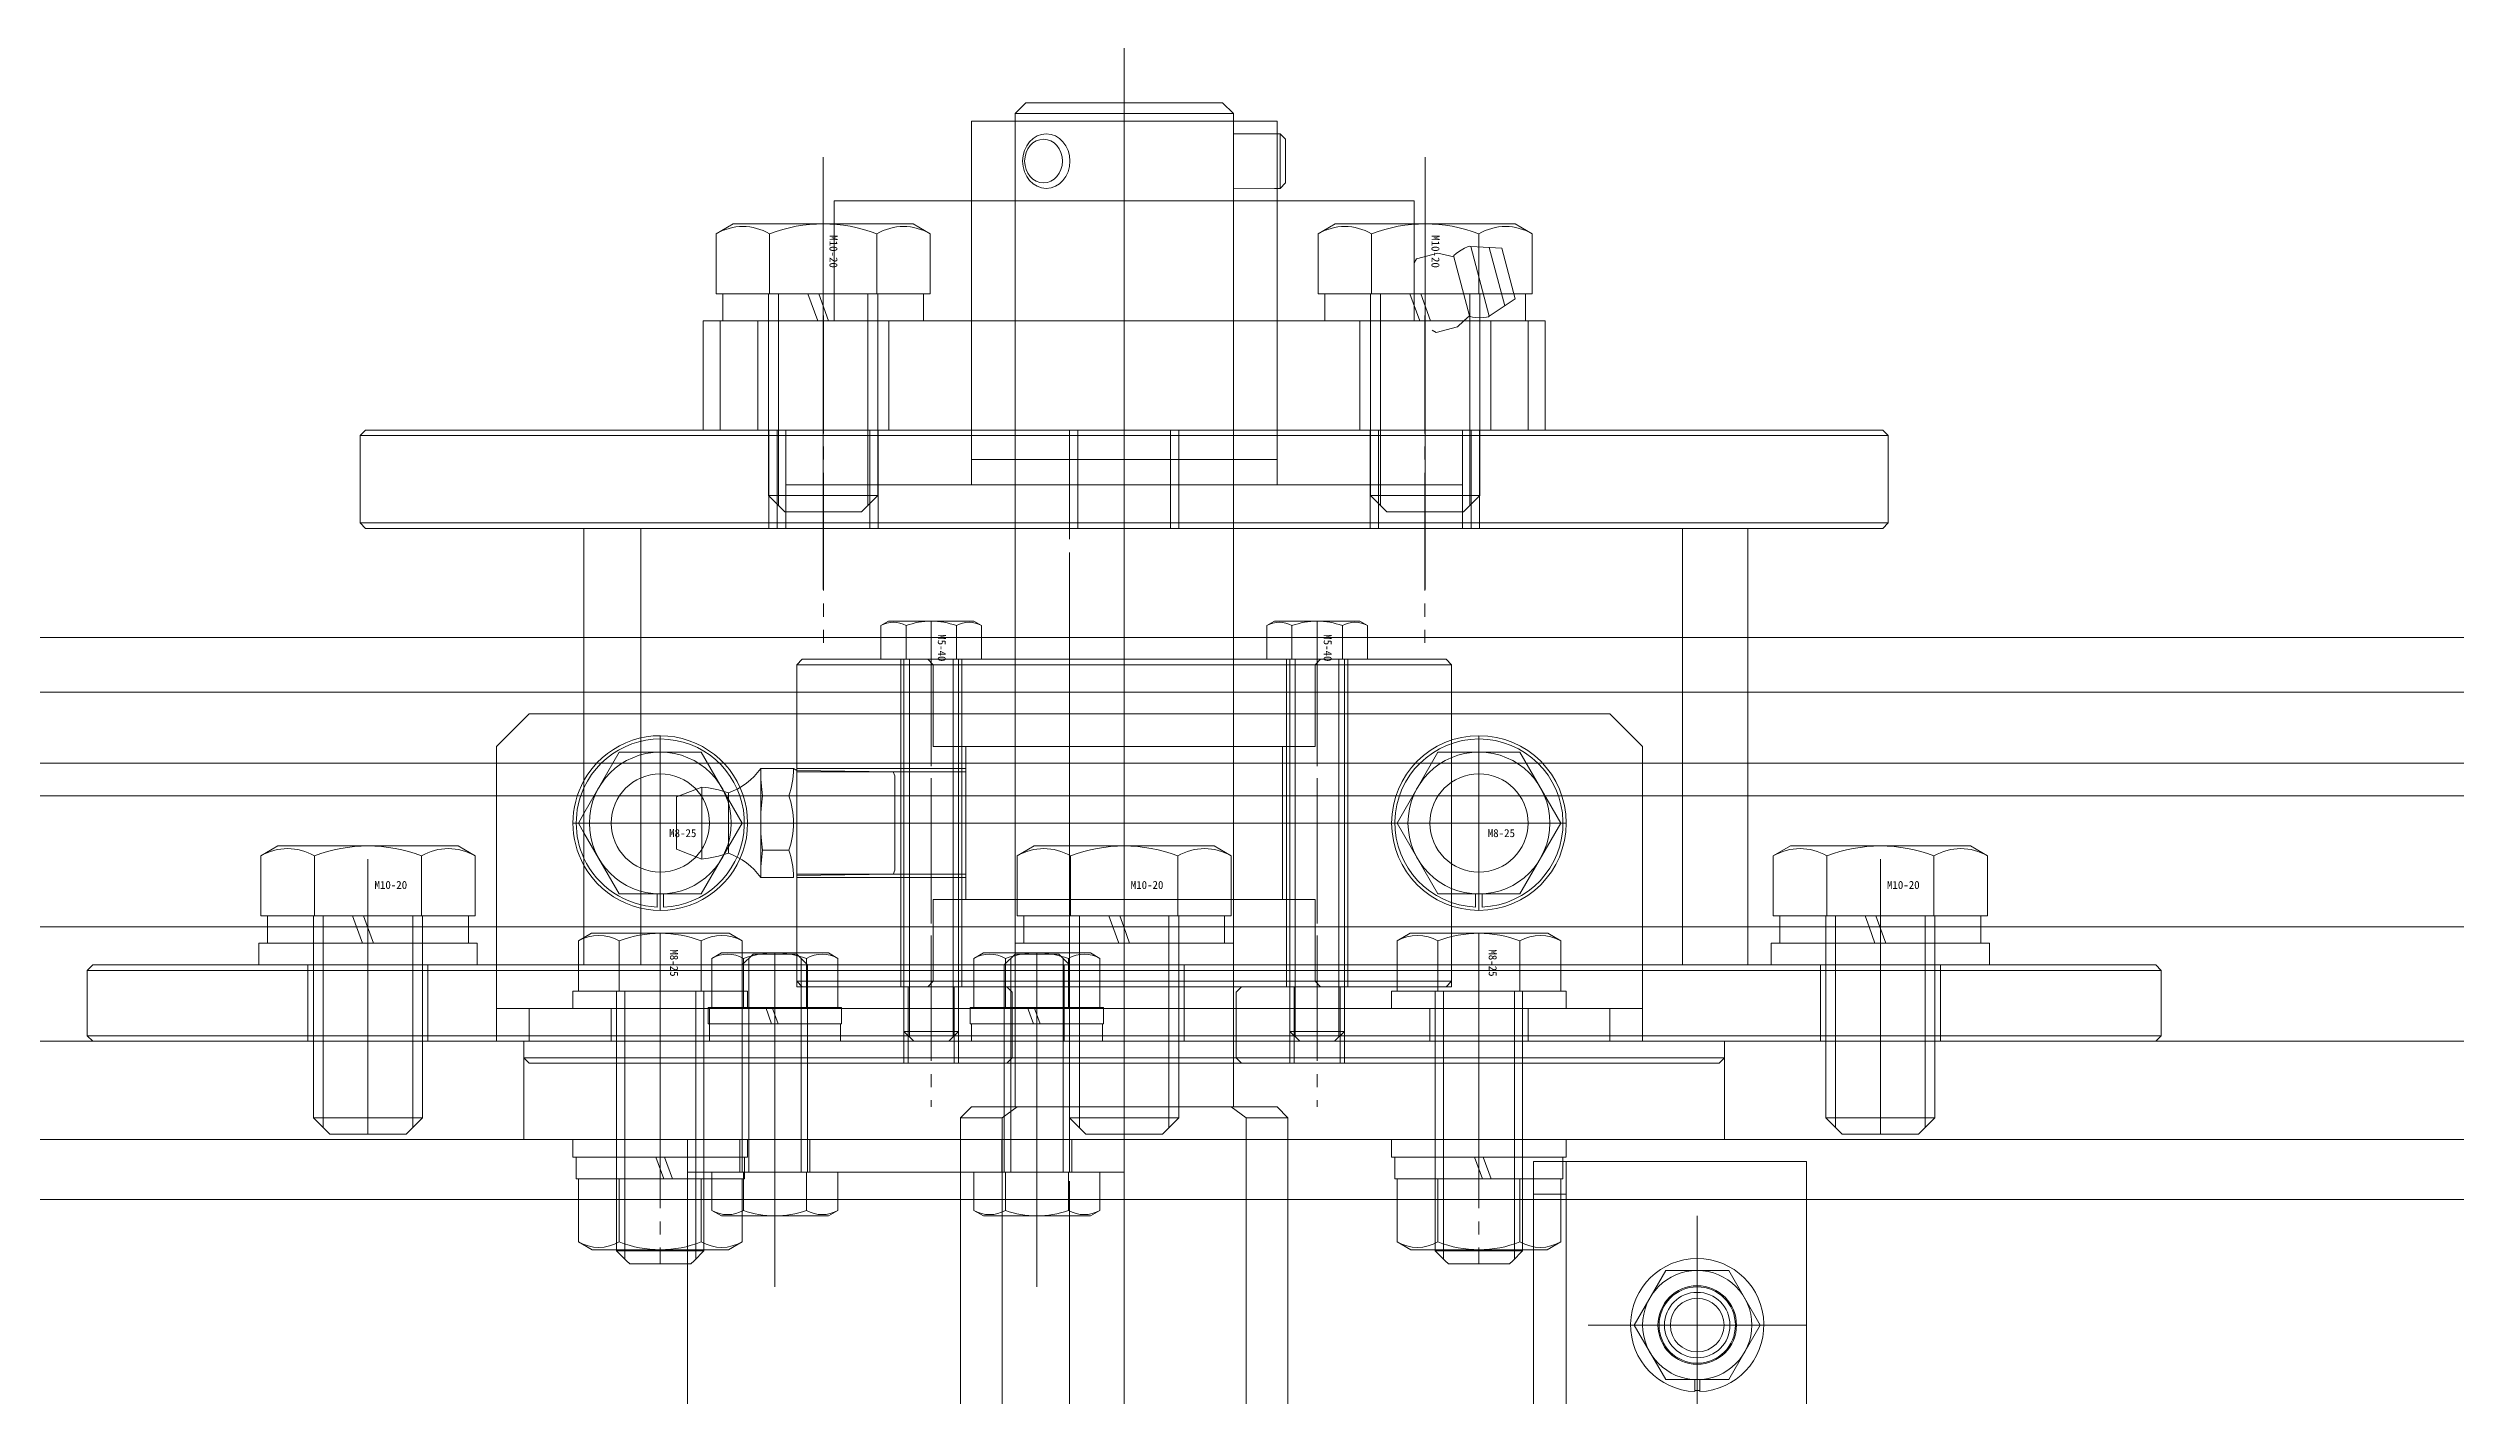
# Model space of a CAD drawing. Units: millimetres at full size. Extents: x -5218 to 5218, y -4308 to 3712.
# Drawn here: x -4146.2 to -3925.6, y -958.2 to -834.7 of the extents above; entities that cross this region are included whole.
import ezdxf
from ezdxf.enums import TextEntityAlignment as Align

# ---------------------------------------------------------------- set-up
doc = ezdxf.new("R2010")
doc.units = ezdxf.units.MM
doc.header["$LTSCALE"] = 1.2
doc.linetypes.add('CHAIN2', pattern=[12, 9, -1, 1, -1])
for name, color, linetype, lineweight in [('0-1_01_外形線', 134, 'Continuous', 9), ('0-2_03_かくれ線', 5, 'Continuous', 9), ('0-3_04_中心線', 4, 'CHAIN2', 9)]:
    doc.layers.add(name, color=color, linetype=linetype, lineweight=lineweight)
doc.styles.add('ＭＳ ゴシック', font='')
doc.styles.get('ＭＳ ゴシック').set_extended_font_data('MS Gothic')

msp = doc.modelspace()

# ---------------------------------------------------------------- linework, layer by layer
at = {"layer": '0-1_01_外形線'}
for p, q in [((-4057.583, -840.709), (-4056.583, -839.709)), ((-4038.583, -839.709), (-4056.583, -839.709)), ((-4037.583, -840.709), (-4038.583, -839.709)), ((-4033.583, -841.409), (-4061.583, -841.409)), ((-4061.583, -848.709), (-4061.583, -841.409)), ((-4037.583, -840.709), (-4057.583, -840.709)), ((-4057.583, -840.709), (-4057.583, -841.409)), ((-4037.583, -840.709), (-4037.583, -841.409)), ((-4033.808, -842.558), (-4033.308, -842.558)), ((-4033.583, -848.709), (-4033.583, -841.409)), ((-4032.808, -843.058), (-4033.308, -842.558)), ((-4033.308, -847.558), (-4033.308, -842.558)), ((-4032.808, -847.058), (-4032.808, -843.058)), ((-4021.006, -848.709), (-4074.16, -848.709)), ((-4074.16, -850.809), (-4074.16, -848.709)), ((-4033.808, -847.558), (-4033.308, -847.558)), ((-4032.808, -847.058), (-4033.308, -847.558)), ((-4021.006, -850.809), (-4021.006, -848.709)), ((-4084.975, -851.712), (-4083.41, -850.809)), ((-4066.91, -850.809), (-4083.41, -850.809)), ((-4065.345, -851.712), (-4066.91, -850.809)), ((-4029.821, -851.712), (-4028.256, -850.809)), ((-4011.756, -850.809), (-4028.256, -850.809)), ((-4010.191, -851.712), (-4011.756, -850.809)), ((-4084.975, -857.209), (-4084.975, -851.712)), ((-4080.068, -857.209), (-4080.068, -851.712)), ((-4070.253, -857.209), (-4070.253, -851.712)), ((-4065.345, -857.209), (-4065.345, -851.712)), ((-4029.821, -857.209), (-4029.821, -851.712)), ((-4024.913, -857.209), (-4024.913, -851.712)), ((-4015.099, -857.209), (-4015.099, -851.712)), ((-4010.191, -857.209), (-4010.191, -851.712)), ((-4084.975, -857.209), (-4065.345, -857.209)), ((-4084.36, -857.209), (-4084.36, -859.709)), ((-4075.66, -859.709), (-4076.57, -857.209)), ((-4074.66, -859.709), (-4075.57, -857.209)), ((-4065.96, -859.709), (-4065.96, -857.209)), ((-4029.821, -857.209), (-4010.191, -857.209)), ((-4029.206, -857.209), (-4029.206, -859.709)), ((-4020.506, -859.709), (-4021.416, -857.209)), ((-4019.506, -859.709), (-4020.416, -857.209)), ((-4010.806, -859.709), (-4010.806, -857.209)), ((-4009.006, -859.709), (-4086.16, -859.709)), ((-4086.16, -859.709), (-4086.16, -869.709)), ((-4065.96, -859.709), (-4084.36, -859.709)), ((-4010.806, -859.709), (-4029.206, -859.709)), ((-4009.006, -859.709), (-4009.006, -869.709)), ((-3977.583, -870.209), (-4117.583, -870.209)), ((-4009.006, -869.709), (-4086.16, -869.709)), ((-3977.583, -878.209), (-4117.583, -878.209)), ((-4097.076, -878.709), (-4047.583, -878.709)), ((-4097.076, -915.209), (-4097.076, -878.709)), ((-3990.433, -878.709), (-4047.583, -878.709)), ((-3990.433, -915.209), (-3990.433, -878.709)), ((-4212.583, -903.209), (-3412.584, -903.209)), ((-4097.076, -904.822), (-4097.589, -905.709)), ((-4097.589, -905.709), (-4097.076, -906.596)), ((-4126.68, -908.712), (-4125.115, -907.809)), ((-4126.68, -914.209), (-4126.68, -908.712)), ((-4108.615, -907.809), (-4125.115, -907.809)), ((-4121.773, -914.209), (-4121.773, -908.712)), ((-4111.958, -914.209), (-4111.958, -908.712)), ((-4107.05, -908.712), (-4108.615, -907.809)), ((-4107.05, -914.209), (-4107.05, -908.712)), ((-4057.398, -908.712), (-4055.833, -907.809)), ((-4057.398, -914.209), (-4057.398, -908.712)), ((-4039.333, -907.809), (-4055.833, -907.809)), ((-4052.491, -914.209), (-4052.491, -908.712)), ((-4042.676, -914.209), (-4042.676, -908.712)), ((-4037.768, -908.712), (-4039.333, -907.809)), ((-4037.768, -914.209), (-4037.768, -908.712)), ((-3988.116, -908.712), (-3986.551, -907.809)), ((-3988.116, -914.209), (-3988.116, -908.712)), ((-3970.051, -907.809), (-3986.551, -907.809)), ((-3983.209, -914.209), (-3983.209, -908.712)), ((-3973.394, -914.209), (-3973.394, -908.712)), ((-3968.486, -908.712), (-3970.051, -907.809)), ((-3968.486, -914.209), (-3968.486, -908.712)), ((-4217.583, -915.209), (-3662.584, -915.209)), ((-4126.68, -914.209), (-4107.05, -914.209)), ((-4126.065, -914.209), (-4126.065, -915.209)), ((-4117.911, -915.209), (-4118.275, -914.209)), ((-4116.911, -915.209), (-4117.275, -914.209)), ((-4107.665, -914.209), (-4107.665, -915.209)), ((-4057.398, -914.209), (-4037.768, -914.209)), ((-4056.783, -914.209), (-4056.783, -915.209)), ((-4048.629, -915.209), (-4048.993, -914.209)), ((-4047.629, -915.209), (-4047.993, -914.209)), ((-4038.383, -914.209), (-4038.383, -915.209)), ((-3988.116, -914.209), (-3968.486, -914.209)), ((-3987.501, -914.209), (-3987.501, -915.209)), ((-3979.347, -915.209), (-3979.711, -914.209)), ((-3978.347, -915.209), (-3978.711, -914.209)), ((-3969.101, -914.209), (-3969.101, -915.209)), ((-3997.97, -946.709), (-4000.857, -951.709)), ((-3992.196, -946.709), (-3997.97, -946.709)), ((-3989.31, -951.709), (-3992.196, -946.709)), ((-3992.196, -956.709), (-3989.31, -951.709)), ((-3995.308, -956.709), (-3995.308, -957.805)), ((-3994.858, -956.709), (-3994.858, -957.805))]:
    msp.add_line(p, q, dxfattribs=at)
for points in [[(-4037.583, -840.709), (-4057.583, -840.709), (-4056.583, -839.709), (-4038.583, -839.709)], [(-3977.583, -870.209), (-3977.583, -878.209), (-3978.083, -878.709), (-4117.083, -878.709), (-4117.583, -878.209), (-4117.583, -870.209), (-4117.083, -869.709), (-3978.083, -869.709)], [(-4212.583, -940.209), (-3412.584, -940.209), (-3412.584, -900.209), (-4212.583, -900.209)]]:
    msp.add_lwpolyline(points, close=True, dxfattribs=at)
for points in [[(-4212.583, -915.209), (-4212.583, -888.709), (-4097.076, -888.709)], [(-3990.433, -888.709), (-3892.583, -888.709), (-3892.583, -915.209)], [(-4097.076, -895.709), (-4102.083, -895.709), (-4105.083, -898.709), (-4105.083, -915.209)], [(-4000.857, -951.709), (-3997.97, -956.709), (-3992.196, -956.709)]]:
    msp.add_lwpolyline(points, dxfattribs=at)
for radius in [5, 3, 2.458]:
    msp.add_circle((-3995.083, -951.709), radius, dxfattribs=at)
for centre, radius, start, end in [((-4082.521, -855.962), 4.907, 60.00001, 119.99999), ((-4075.16, -864.588), 13.779, 69.136, 110.864), ((-4067.799, -855.962), 4.907, 60.00001, 119.99999), ((-4027.367, -855.962), 4.907, 60.00001, 119.99999), ((-4020.006, -864.588), 13.779, 69.136, 110.864), ((-4012.645, -855.962), 4.907, 60.00001, 119.99999), ((-4090.083, -905.709), 8, 150.94678, 209.05322), ((-4090.083, -905.709), 7.7, 155.26154, 204.73846), ((-4124.226, -912.962), 4.907, 60.00001, 119.99999), ((-4116.865, -921.588), 13.779, 69.136, 110.864), ((-4109.504, -912.962), 4.907, 60.00001, 119.99999), ((-4054.944, -912.962), 4.907, 60.00001, 119.99999), ((-4047.583, -921.588), 13.779, 69.136, 110.864), ((-4040.222, -912.962), 4.907, 60.00001, 119.99999), ((-3985.662, -912.962), 4.907, 60.00001, 119.99999), ((-3978.301, -921.588), 13.779, 69.136, 110.864), ((-3970.94, -912.962), 4.907, 60.00001, 119.99999), ((-3995.083, -951.709), 6.1, 272.11385, 267.88615), ((-3995.083, -951.709), 6, 267.88615, 272.1491)]:
    msp.add_arc(centre, radius, start, end, dxfattribs=at)
for centre, major_axis in [((-4054.72, -845.058), (0, -2.5)), ((-4054.97, -845.058), (0, -2))]:
    msp.add_ellipse(centre, major_axis=major_axis, ratio=0.866025, dxfattribs=at)
at = {"layer": '0-2_03_かくれ線'}
for p, q in [((-4057.583, -841.409), (-4057.583, -931.709)), ((-4057.583, -872.409), (-4057.583, -841.409)), ((-4037.583, -841.409), (-4037.583, -931.709)), ((-4037.583, -872.409), (-4037.583, -841.409)), ((-4037.583, -842.55), (-4033.808, -842.558)), ((-4061.583, -874.709), (-4061.583, -848.709)), ((-4037.583, -847.55), (-4033.808, -847.558)), ((-4033.583, -874.709), (-4033.583, -848.709)), ((-4074.16, -850.809), (-4074.16, -859.709)), ((-4021.006, -850.809), (-4021.006, -859.709)), ((-4012.723, -858.326), (-4014.155, -852.981)), ((-4015.947, -859.225), (-4017.396, -853.815)), ((-4080.16, -857.209), (-4080.16, -875.709)), ((-4079.26, -857.209), (-4079.26, -876.609)), ((-4071.06, -857.209), (-4071.06, -876.609)), ((-4070.16, -857.209), (-4070.16, -875.709)), ((-4025.006, -857.209), (-4025.006, -875.709)), ((-4024.106, -857.209), (-4024.106, -876.609)), ((-4015.906, -857.209), (-4015.906, -876.609)), ((-4015.006, -857.209), (-4015.006, -875.709)), ((-4084.583, -859.709), (-4084.583, -869.709)), ((-4081.16, -859.709), (-4081.16, -869.709)), ((-4069.16, -859.709), (-4069.16, -869.709)), ((-4026.006, -859.709), (-4026.006, -869.709)), ((-4019.005, -860.769), (-4017.033, -860.24)), ((-4017.033, -860.24), (-4016.49, -859.732)), ((-4016.465, -859.709), (-4015.947, -859.225)), ((-4014.006, -859.709), (-4014.006, -869.709)), ((-4010.583, -859.709), (-4010.583, -869.709)), ((-4019.005, -860.769), (-4019.372, -860.557)), ((-4080.133, -869.709), (-4080.133, -878.709)), ((-4079.383, -869.709), (-4079.383, -878.709)), ((-4078.583, -869.709), (-4078.583, -878.709)), ((-4070.883, -869.709), (-4070.883, -878.709)), ((-4070.133, -869.709), (-4070.133, -878.709)), ((-4052.583, -869.709), (-4052.583, -878.709)), ((-4051.833, -869.709), (-4051.833, -878.709)), ((-4043.333, -869.709), (-4043.333, -878.709)), ((-4042.583, -869.709), (-4042.583, -878.709)), ((-4025.033, -869.709), (-4025.033, -878.709)), ((-4024.283, -869.709), (-4024.283, -878.709)), ((-4016.583, -869.709), (-4016.583, -878.709)), ((-4015.783, -869.709), (-4015.783, -878.709)), ((-4015.033, -869.709), (-4015.033, -878.709)), ((-4033.583, -872.409), (-4061.583, -872.409)), ((-4080.16, -875.709), (-4078.66, -877.209)), ((-4070.16, -875.709), (-4080.16, -875.709)), ((-4071.66, -877.209), (-4078.66, -877.209)), ((-4070.16, -875.709), (-4071.66, -877.209)), ((-4025.006, -875.709), (-4023.506, -877.209)), ((-4015.006, -875.709), (-4025.006, -875.709)), ((-4016.506, -877.209), (-4023.506, -877.209)), ((-4015.006, -875.709), (-4016.506, -877.209)), ((-4091.88, -918.709), (-4091.88, -878.709)), ((-4047.583, -918.709), (-4047.583, -878.709)), ((-3996.433, -918.709), (-3996.433, -878.709)), ((-3990.433, -888.709), (-4097.076, -888.709)), ((-4069.88, -887.624), (-4069.161, -887.209)), ((-4069.88, -890.709), (-4069.88, -887.624)), ((-4061.361, -887.209), (-4069.161, -887.209)), ((-4067.57, -890.709), (-4067.57, -887.624)), ((-4062.951, -890.709), (-4062.951, -887.624)), ((-4060.642, -887.624), (-4061.361, -887.209)), ((-4060.642, -890.709), (-4060.642, -887.624)), ((-4034.524, -887.624), (-4033.805, -887.209)), ((-4034.524, -890.709), (-4034.524, -887.624)), ((-4026.005, -887.209), (-4033.805, -887.209)), ((-4032.215, -890.709), (-4032.215, -887.624)), ((-4027.596, -890.709), (-4027.596, -887.624)), ((-4025.287, -887.624), (-4026.005, -887.209)), ((-4025.287, -890.709), (-4025.287, -887.624)), ((-4077.583, -891.209), (-4077.083, -890.709)), ((-4077.083, -890.709), (-4047.583, -890.709)), ((-4069.88, -890.709), (-4060.642, -890.709)), ((-4068.061, -890.709), (-4068.061, -920.709)), ((-4067.761, -890.709), (-4067.761, -924.809)), ((-4067.261, -890.709), (-4067.261, -925.309)), ((-4065.583, -890.709), (-4065.083, -891.209)), ((-4063.261, -890.709), (-4063.261, -925.309)), ((-4062.761, -890.709), (-4062.761, -924.809)), ((-4062.461, -890.709), (-4062.461, -920.709)), ((-4018.083, -890.709), (-4047.583, -890.709)), ((-4034.524, -890.709), (-4025.287, -890.709)), ((-4032.705, -890.709), (-4032.705, -920.709)), ((-4032.405, -890.709), (-4032.405, -924.809)), ((-4031.905, -890.709), (-4031.905, -925.309)), ((-4029.583, -890.709), (-4030.083, -891.209)), ((-4027.905, -890.709), (-4027.905, -925.309)), ((-4027.405, -890.709), (-4027.405, -924.809)), ((-4027.105, -890.709), (-4027.105, -920.709)), ((-4017.583, -891.209), (-4018.083, -890.709)), ((-4077.583, -891.209), (-4077.583, -920.209)), ((-4077.583, -891.209), (-4047.583, -891.209)), ((-4065.083, -891.209), (-4065.083, -898.709)), ((-4017.583, -891.209), (-4047.583, -891.209)), ((-4030.083, -891.209), (-4030.083, -898.709)), ((-4017.583, -891.209), (-4017.583, -920.209)), ((-4212.583, -893.709), (-3892.583, -893.709)), ((-4003.083, -895.709), (-4097.076, -895.709)), ((-4003.083, -895.709), (-4000.083, -898.709)), ((-4093.836, -899.209), (-4097.076, -904.822)), ((-4086.33, -899.209), (-4093.836, -899.209)), ((-4090.083, -898.209), (-4090.083, -913.209)), ((-4065.083, -898.709), (-4030.083, -898.709)), ((-4062.083, -898.709), (-4062.083, -912.709)), ((-4033.083, -898.709), (-4033.083, -912.709)), ((-4018.836, -899.209), (-4022.589, -905.709)), ((-4011.33, -899.209), (-4018.836, -899.209)), ((-4015.083, -898.209), (-4015.083, -913.209)), ((-4000.083, -898.709), (-4000.083, -925.709)), ((-4090.083, -911.309), (-4090.083, -900.109)), ((-4080.883, -910.709), (-4080.883, -900.709)), ((-4080.883, -900.709), (-4077.883, -900.709)), ((-4077.583, -900.909), (-4077.883, -900.709)), ((-4062.083, -900.709), (-4077.583, -900.709)), ((-4077.583, -900.909), (-4068.753, -901.006)), ((-4077.583, -910.509), (-4077.583, -900.909)), ((-4062.083, -901.009), (-4077.583, -901.009)), ((-4077.583, -910.04), (-4077.583, -901.378)), ((-4068.583, -901.378), (-4068.753, -901.006)), ((-4068.583, -910.04), (-4068.583, -901.378)), ((-4015.083, -911.309), (-4015.083, -900.109)), ((-4088.583, -903.309), (-4086.283, -902.409)), ((-4088.583, -908.109), (-4088.583, -903.309)), ((-4086.283, -909.009), (-4086.283, -902.409)), ((-4083.846, -908.48), (-4083.846, -902.938)), ((-4080.713, -903.209), (-4078.304, -903.209)), ((-4089.083, -905.709), (-4067.583, -905.709)), ((-4022.589, -905.709), (-4018.836, -912.209)), ((-4097.076, -906.596), (-4093.836, -912.209)), ((-4088.583, -908.109), (-4086.283, -909.009)), ((-4080.713, -908.209), (-4078.304, -908.209)), ((-4080.883, -910.709), (-4077.883, -910.709)), ((-4062.083, -910.409), (-4077.583, -910.409)), ((-4077.583, -910.509), (-4068.752, -910.409)), ((-4062.083, -910.709), (-4077.583, -910.709)), ((-4068.583, -910.04), (-4068.753, -910.411)), ((-4093.836, -912.209), (-4086.33, -912.209)), ((-4090.383, -912.209), (-4090.383, -913.403)), ((-4089.783, -912.209), (-4089.783, -913.403)), ((-4030.083, -912.709), (-4065.083, -912.709)), ((-4065.083, -920.209), (-4065.083, -912.709)), ((-4030.083, -920.209), (-4030.083, -912.709)), ((-4018.836, -912.209), (-4011.33, -912.209)), ((-4015.383, -912.209), (-4015.383, -913.403)), ((-4014.783, -912.209), (-4014.783, -913.403)), ((-4126.065, -916.709), (-4126.065, -915.209)), ((-4121.865, -914.209), (-4121.865, -932.709)), ((-4120.965, -914.209), (-4120.965, -933.609)), ((-4117.911, -915.209), (-4117.365, -916.709)), ((-4116.911, -915.209), (-4116.365, -916.709)), ((-4112.765, -914.209), (-4112.765, -933.609)), ((-4111.865, -914.209), (-4111.865, -932.709)), ((-4107.665, -916.709), (-4107.665, -915.209)), ((-4105.083, -925.709), (-4105.083, -915.209)), ((-4097.076, -918.709), (-4097.076, -915.209)), ((-4056.783, -916.709), (-4056.783, -915.209)), ((-4052.583, -914.209), (-4052.583, -932.709)), ((-4051.683, -914.209), (-4051.683, -933.609)), ((-4048.629, -915.209), (-4048.083, -916.709)), ((-4047.629, -915.209), (-4047.083, -916.709)), ((-4043.483, -914.209), (-4043.483, -933.609)), ((-4042.583, -914.209), (-4042.583, -932.709)), ((-4038.383, -916.709), (-4038.383, -915.209)), ((-3990.433, -918.709), (-3990.433, -915.209)), ((-3987.501, -916.709), (-3987.501, -915.209)), ((-3983.301, -914.209), (-3983.301, -932.709)), ((-3982.401, -914.209), (-3982.401, -933.609)), ((-3979.347, -915.209), (-3978.801, -916.709)), ((-3978.347, -915.209), (-3977.801, -916.709)), ((-3974.201, -914.209), (-3974.201, -933.609)), ((-3973.301, -914.209), (-3973.301, -932.709)), ((-3969.101, -916.709), (-3969.101, -915.209)), ((-4126.865, -916.709), (-4106.865, -916.709)), ((-4126.865, -916.709), (-4126.865, -918.709)), ((-4106.865, -916.709), (-4106.865, -918.709)), ((-4097.589, -916.505), (-4096.383, -915.809)), ((-4097.589, -921.109), (-4097.589, -916.505)), ((-4083.783, -915.809), (-4096.383, -915.809)), ((-4093.836, -921.109), (-4093.836, -916.505)), ((-4086.33, -921.109), (-4086.33, -916.505)), ((-4074.683, -917.609), (-4084.483, -917.609)), ((-4082.578, -916.505), (-4083.783, -915.809)), ((-4082.578, -921.109), (-4082.578, -916.505)), ((-4079.583, -917.609), (-4079.583, -922.609)), ((-4073.81, -918.113), (-4074.683, -917.609)), ((-4050.683, -917.609), (-4060.483, -917.609)), ((-4057.583, -916.709), (-4037.583, -916.709)), ((-4057.583, -916.709), (-4057.583, -918.709)), ((-4055.583, -917.609), (-4055.583, -922.609)), ((-4049.81, -918.113), (-4050.683, -917.609)), ((-4037.583, -916.709), (-4037.583, -918.709)), ((-4022.589, -916.505), (-4021.383, -915.809)), ((-4022.589, -921.109), (-4022.589, -916.505)), ((-4008.783, -915.809), (-4021.383, -915.809)), ((-4018.836, -921.109), (-4018.836, -916.505)), ((-4011.33, -921.109), (-4011.33, -916.505)), ((-4007.578, -916.505), (-4008.783, -915.809)), ((-4007.578, -921.109), (-4007.578, -916.505)), ((-3988.301, -916.709), (-3968.301, -916.709)), ((-3988.301, -916.709), (-3988.301, -918.709)), ((-3968.301, -916.709), (-3968.301, -918.709)), ((-4142.083, -918.709), (-4142.583, -919.209)), ((-4142.583, -919.209), (-4142.583, -925.209)), ((-3952.583, -919.209), (-4142.583, -919.209)), ((-4142.083, -918.709), (-3953.083, -918.709)), ((-4126.865, -918.709), (-4106.865, -918.709)), ((-4122.365, -918.709), (-4122.365, -925.709)), ((-4111.365, -918.709), (-4111.365, -925.709)), ((-4097.076, -918.709), (-4047.583, -918.709)), ((-4082.583, -918.709), (-4081.583, -917.709)), ((-4082.583, -918.709), (-4076.583, -918.709)), ((-4082.583, -918.709), (-4082.583, -925.109)), ((-4082.47, -922.609), (-4082.47, -918.113)), ((-4081.983, -937.709), (-4081.983, -918.109)), ((-4081.583, -917.709), (-4077.583, -917.709)), ((-4076.583, -918.709), (-4077.583, -917.709)), ((-4077.583, -920.709), (-4077.583, -918.709)), ((-4077.183, -937.709), (-4077.183, -918.109)), ((-4076.696, -922.609), (-4076.696, -918.113)), ((-4076.583, -918.709), (-4076.583, -925.109)), ((-4073.81, -922.609), (-4073.81, -918.113)), ((-4058.583, -918.709), (-4057.583, -917.709)), ((-4058.583, -918.709), (-4052.583, -918.709)), ((-4058.583, -918.709), (-4058.583, -925.109)), ((-4058.47, -922.609), (-4058.47, -918.113)), ((-4057.983, -937.709), (-4057.983, -918.109)), ((-4057.583, -917.709), (-4053.583, -917.709)), ((-4057.583, -918.709), (-4037.583, -918.709)), ((-4052.583, -918.709), (-4053.583, -917.709)), ((-4053.183, -937.709), (-4053.183, -918.109)), ((-4053.083, -918.709), (-4053.083, -925.709)), ((-4052.696, -922.609), (-4052.696, -918.113)), ((-4052.583, -918.709), (-4052.583, -925.109)), ((-4049.81, -922.609), (-4049.81, -918.113)), ((-3990.433, -918.709), (-4047.583, -918.709)), ((-4042.083, -918.709), (-4042.083, -925.709)), ((-4017.583, -920.709), (-4017.583, -918.709)), ((-3988.301, -918.709), (-3968.301, -918.709)), ((-3983.801, -918.709), (-3983.801, -925.709)), ((-3972.801, -918.709), (-3972.801, -925.709)), ((-3953.083, -918.709), (-3952.583, -919.209)), ((-3952.583, -919.209), (-3952.583, -925.209)), ((-4098.083, -921.109), (-4082.083, -921.109)), ((-4098.083, -922.709), (-4098.083, -921.109)), ((-4097.589, -921.109), (-4082.578, -921.109)), ((-4094.083, -921.109), (-4094.083, -940.809)), ((-4093.333, -921.109), (-4093.333, -940.809)), ((-4086.833, -921.109), (-4086.833, -940.809)), ((-4086.083, -921.109), (-4086.083, -940.809)), ((-4082.083, -922.709), (-4082.083, -921.109)), ((-4077.583, -920.209), (-4047.583, -920.209)), ((-4077.583, -920.209), (-4077.083, -920.709)), ((-4058.333, -920.709), (-4077.583, -920.709)), ((-4077.083, -920.709), (-4047.583, -920.709)), ((-4067.761, -920.709), (-4067.761, -927.709)), ((-4067.361, -920.709), (-4067.361, -927.709)), ((-4065.083, -920.209), (-4065.583, -920.709)), ((-4063.161, -920.709), (-4063.161, -927.709)), ((-4062.761, -920.709), (-4062.761, -927.709)), ((-4058.333, -920.709), (-4057.833, -921.209)), ((-4057.833, -921.209), (-4057.833, -927.209)), ((-4017.583, -920.209), (-4047.583, -920.209)), ((-4018.083, -920.709), (-4047.583, -920.709)), ((-4036.833, -920.709), (-4037.333, -921.209)), ((-4037.333, -921.209), (-4037.333, -927.209)), ((-4017.583, -920.709), (-4036.833, -920.709)), ((-4032.405, -920.709), (-4032.405, -927.709)), ((-4032.005, -920.709), (-4032.005, -927.709)), ((-4030.083, -920.209), (-4029.583, -920.709)), ((-4027.805, -920.709), (-4027.805, -927.709)), ((-4027.405, -920.709), (-4027.405, -927.709)), ((-4023.083, -921.109), (-4007.083, -921.109)), ((-4023.083, -922.709), (-4023.083, -921.109)), ((-4022.589, -921.109), (-4007.578, -921.109)), ((-4019.083, -921.109), (-4019.083, -940.809)), ((-4018.333, -921.109), (-4018.333, -940.809)), ((-4017.583, -920.209), (-4018.083, -920.709)), ((-4011.833, -921.109), (-4011.833, -940.809)), ((-4011.083, -921.109), (-4011.083, -940.809)), ((-4007.083, -922.709), (-4007.083, -921.109)), ((-4000.083, -922.709), (-4105.083, -922.709)), ((-4102.083, -925.709), (-4102.083, -922.709)), ((-4082.083, -922.709), (-4098.083, -922.709)), ((-4094.583, -925.709), (-4094.583, -922.709)), ((-4080.429, -922.609), (-4085.683, -922.609)), ((-4085.683, -922.609), (-4085.683, -924.109)), ((-4079.883, -924.109), (-4085.683, -924.109)), ((-4085.583, -925.709), (-4085.583, -922.709)), ((-4085.583, -924.109), (-4073.583, -924.109)), ((-4085.583, -924.109), (-4085.583, -925.709)), ((-4073.81, -922.609), (-4085.357, -922.609)), ((-4079.883, -924.109), (-4080.429, -922.609)), ((-4073.483, -922.609), (-4079.829, -922.609)), ((-4079.283, -924.109), (-4079.829, -922.609)), ((-4079.583, -922.609), (-4079.583, -924.109)), ((-4073.483, -924.109), (-4079.283, -924.109)), ((-4073.583, -924.109), (-4073.583, -925.709)), ((-4073.483, -924.109), (-4073.483, -922.609)), ((-4056.429, -922.609), (-4061.683, -922.609)), ((-4061.683, -922.609), (-4061.683, -924.109)), ((-4055.883, -924.109), (-4061.683, -924.109)), ((-4061.583, -924.109), (-4049.583, -924.109)), ((-4061.583, -924.109), (-4061.583, -925.709)), ((-4049.81, -922.609), (-4061.357, -922.609)), ((-4055.883, -924.109), (-4056.429, -922.609)), ((-4049.483, -922.609), (-4055.829, -922.609)), ((-4055.283, -924.109), (-4055.829, -922.609)), ((-4055.583, -922.609), (-4055.583, -924.109)), ((-4049.483, -924.109), (-4055.283, -924.109)), ((-4049.583, -924.109), (-4049.583, -925.709)), ((-4049.483, -924.109), (-4049.483, -922.609)), ((-4007.083, -922.709), (-4023.083, -922.709)), ((-4019.583, -925.709), (-4019.583, -922.709)), ((-4010.583, -925.709), (-4010.583, -922.709)), ((-4003.083, -925.709), (-4003.083, -922.709)), ((-4142.583, -925.209), (-4142.083, -925.709)), ((-3952.583, -925.209), (-4142.583, -925.209)), ((-3953.083, -925.709), (-4142.083, -925.709)), ((-4000.083, -925.709), (-4105.083, -925.709)), ((-4102.583, -925.709), (-4102.583, -934.709)), ((-4102.583, -927.209), (-4102.583, -925.709)), ((-4085.583, -925.709), (-4073.583, -925.709)), ((-4082.583, -937.709), (-4082.583, -925.109)), ((-4076.583, -937.709), (-4076.583, -925.109)), ((-4067.761, -924.809), (-4066.861, -925.709)), ((-4062.761, -924.809), (-4067.761, -924.809)), ((-4063.661, -925.709), (-4066.861, -925.709)), ((-4062.761, -924.809), (-4063.661, -925.709)), ((-4061.583, -925.709), (-4049.583, -925.709)), ((-4058.583, -937.709), (-4058.583, -925.109)), ((-4052.583, -937.709), (-4052.583, -925.109)), ((-4032.405, -924.809), (-4031.505, -925.709)), ((-4027.405, -924.809), (-4032.405, -924.809)), ((-4028.305, -925.709), (-4031.505, -925.709)), ((-4027.405, -924.809), (-4028.305, -925.709)), ((-3992.583, -925.709), (-3992.583, -934.709)), ((-3992.583, -925.709), (-3992.583, -927.209)), ((-3952.583, -925.209), (-3953.083, -925.709)), ((-4102.083, -927.709), (-4102.583, -927.209)), ((-3992.583, -927.209), (-4102.583, -927.209)), ((-3993.083, -927.709), (-4102.083, -927.709)), ((-4057.833, -927.209), (-4058.333, -927.709)), ((-4037.333, -927.209), (-4036.833, -927.709)), ((-3993.083, -927.709), (-3992.583, -927.209)), ((-4121.865, -932.709), (-4120.365, -934.209)), ((-4111.865, -932.709), (-4121.865, -932.709)), ((-4111.865, -932.709), (-4113.365, -934.209)), ((-4062.583, -932.709), (-4062.583, -1192.709)), ((-4033.583, -931.709), (-4061.583, -931.709)), ((-4057.381, -931.709), (-4058.763, -932.709)), ((-4058.763, -932.709), (-4058.763, -1198.709)), ((-4052.583, -932.709), (-4051.083, -934.209)), ((-4042.583, -932.709), (-4052.583, -932.709)), ((-4042.583, -932.709), (-4044.083, -934.209)), ((-4037.785, -931.709), (-4036.403, -932.709)), ((-4036.403, -932.709), (-4036.403, -1198.709)), ((-4036.403, -932.709), (-4032.583, -932.709)), ((-4032.583, -932.709), (-4033.583, -931.709)), ((-4032.583, -932.709), (-4032.583, -1192.709)), ((-3983.301, -932.709), (-3981.801, -934.209)), ((-3973.301, -932.709), (-3983.301, -932.709)), ((-3973.301, -932.709), (-3974.801, -934.209)), ((-4113.365, -934.209), (-4120.365, -934.209)), ((-4098.083, -934.709), (-4082.083, -934.709)), ((-4098.083, -936.309), (-4098.083, -934.709)), ((-4082.783, -937.709), (-4082.783, -934.709)), ((-4082.083, -936.309), (-4082.083, -934.709)), ((-4076.383, -937.709), (-4076.383, -934.709)), ((-4058.783, -937.709), (-4058.783, -934.709)), ((-4052.383, -937.709), (-4052.383, -934.709)), ((-4044.083, -934.209), (-4051.083, -934.209)), ((-4023.083, -934.709), (-4007.083, -934.709)), ((-4023.083, -936.309), (-4023.083, -934.709)), ((-4007.083, -936.309), (-4007.083, -934.709)), ((-3974.801, -934.209), (-3981.801, -934.209)), ((-4082.083, -936.309), (-4098.083, -936.309)), ((-4097.783, -936.309), (-4090.483, -936.309)), ((-4097.783, -936.309), (-4097.783, -938.309)), ((-4090.483, -936.309), (-4089.755, -938.309)), ((-4089.683, -936.309), (-4082.383, -936.309)), ((-4089.683, -936.309), (-4088.955, -938.309)), ((-4082.383, -938.309), (-4082.383, -936.309)), ((-4007.083, -936.309), (-4023.083, -936.309)), ((-4022.783, -936.309), (-4015.483, -936.309)), ((-4022.783, -936.309), (-4022.783, -938.309)), ((-4015.483, -936.309), (-4014.755, -938.309)), ((-4014.683, -936.309), (-4007.383, -936.309)), ((-4014.683, -936.309), (-4013.955, -938.309)), ((-4010.083, -936.709), (-3985.083, -936.709)), ((-4010.083, -1193.708), (-4010.083, -936.709)), ((-4007.383, -938.309), (-4007.383, -936.309)), ((-4007.083, -1193.708), (-4007.083, -936.709)), ((-3985.083, -1193.708), (-3985.083, -936.709)), ((-4097.783, -938.309), (-4089.755, -938.309)), ((-4097.589, -938.309), (-4082.578, -938.309)), ((-4093.836, -938.309), (-4093.836, -944.084)), ((-4088.955, -938.309), (-4082.383, -938.309)), ((-4047.583, -937.709), (-4087.583, -937.709)), ((-4086.33, -938.309), (-4086.33, -944.084)), ((-4085.357, -937.709), (-4085.357, -941.204)), ((-4085.357, -937.709), (-4073.81, -937.709)), ((-4082.47, -937.709), (-4082.47, -941.204)), ((-4076.696, -937.709), (-4076.696, -941.204)), ((-4073.81, -937.709), (-4073.81, -941.204)), ((-4061.357, -937.709), (-4061.357, -941.204)), ((-4061.357, -937.709), (-4049.81, -937.709)), ((-4058.47, -937.709), (-4058.47, -941.204)), ((-4052.696, -937.709), (-4052.696, -941.204)), ((-4049.81, -937.709), (-4049.81, -941.204)), ((-4022.783, -938.309), (-4014.755, -938.309)), ((-4022.589, -938.309), (-4007.578, -938.309)), ((-4018.836, -938.309), (-4018.836, -944.084)), ((-4013.955, -938.309), (-4007.383, -938.309)), ((-4011.33, -938.309), (-4011.33, -944.084)), ((-4094.083, -940.809), (-4094.083, -944.909)), ((-4093.333, -940.809), (-4093.333, -945.659)), ((-4086.833, -940.809), (-4086.833, -945.659)), ((-4086.083, -940.809), (-4086.083, -944.909)), ((-4085.357, -941.204), (-4084.483, -941.709)), ((-4084.483, -941.709), (-4074.683, -941.709)), ((-4073.81, -941.204), (-4074.683, -941.709)), ((-4061.357, -941.204), (-4060.483, -941.709)), ((-4060.483, -941.709), (-4050.683, -941.709)), ((-4052.583, -1190.209), (-4052.583, -940.209)), ((-4049.81, -941.204), (-4050.683, -941.709)), ((-4019.083, -940.809), (-4019.083, -944.909)), ((-4018.333, -940.809), (-4018.333, -945.659)), ((-4011.833, -940.809), (-4011.833, -945.659)), ((-4011.083, -940.809), (-4011.083, -944.909)), ((-4010.083, -939.709), (-4007.083, -939.709)), ((-3995.083, -1187.309), (-3995.083, -943.109)), ((-4096.333, -944.809), (-4083.833, -944.809)), ((-4086.083, -944.909), (-4094.083, -944.909)), ((-4094.083, -944.909), (-4093.183, -945.809)), ((-4093.183, -945.809), (-4092.883, -946.109)), ((-4087.283, -946.109), (-4092.883, -946.109)), ((-4086.983, -945.809), (-4087.283, -946.109)), ((-4086.083, -944.909), (-4086.983, -945.809)), ((-4021.333, -944.809), (-4008.833, -944.809)), ((-4011.083, -944.909), (-4019.083, -944.909)), ((-4019.083, -944.909), (-4018.183, -945.809)), ((-4018.183, -945.809), (-4017.883, -946.109)), ((-4012.283, -946.109), (-4017.883, -946.109)), ((-4011.983, -945.809), (-4012.283, -946.109)), ((-4011.083, -944.909), (-4011.983, -945.809)), ((-4003.683, -951.709), (-3986.483, -951.709))]:
    msp.add_line(p, q, dxfattribs=at)
for points in [[(-4021.029, -854.375), (-4020.817, -854.007), (-4018.844, -853.479), (-4017.396, -853.815)], [(-4016.583, -869.709), (-4016.583, -874.709), (-4078.583, -874.709), (-4078.583, -869.709)], [(-4086.33, -912.209), (-4082.578, -905.709), (-4086.33, -899.209)], [(-4011.33, -912.209), (-4007.578, -905.709), (-4011.33, -899.209)], [(-4085.357, -922.609), (-4085.357, -918.113), (-4084.483, -917.609)], [(-4061.357, -922.609), (-4061.357, -918.113), (-4060.483, -917.609)], [(-4058.763, -932.709), (-4062.583, -932.709), (-4061.583, -931.709)], [(-4097.589, -938.309), (-4097.589, -944.084), (-4096.333, -944.809)], [(-4082.578, -938.309), (-4082.578, -944.084), (-4083.833, -944.809)], [(-4022.589, -938.309), (-4022.589, -944.084), (-4021.333, -944.809)], [(-4007.578, -938.309), (-4007.578, -944.084), (-4008.833, -944.809)]]:
    msp.add_lwpolyline(points, dxfattribs=at)
for points in [[(-4015.839, -852.88), (-4012.998, -853.051), (-4011.756, -857.687), (-4014.131, -859.256)], [(-4212.583, -934.709), (-3892.583, -934.709), (-3892.583, -925.709), (-4212.583, -925.709)], [(-4047.583, -934.709), (-4047.583, -1195.708), (-4087.583, -1195.708), (-4087.583, -934.709)]]:
    msp.add_lwpolyline(points, close=True, dxfattribs=at)
for centre, radius in [((-4015.083, -905.709), 8), ((-4090.083, -905.709), 6.5), ((-4015.083, -905.709), 6.5), ((-4090.083, -905.709), 4.5), ((-4090.083, -905.709), 4.5), ((-4015.083, -905.709), 4.5), ((-4015.083, -905.709), 4.5), ((-3995.083, -951.709), 3.6), ((-3995.083, -951.709), 3.5), ((-3995.083, -951.709), 2.458)]:
    msp.add_circle(centre, radius, dxfattribs=at)
for centre, radius, start, end in [((-4068.725, -889.624), 2.309, 60.00001, 119.99999), ((-4065.261, -893.842), 6.633, 69.62535, 110.37465), ((-4061.797, -889.624), 2.309, 60.00001, 119.99999), ((-4033.37, -889.624), 2.309, 60.00001, 119.99999), ((-4029.905, -893.842), 6.633, 69.62535, 110.37465), ((-4026.441, -889.624), 2.309, 60.00001, 119.99999), ((-4090.083, -905.709), 8, 209.05322, 150.94678), ((-4090.083, -905.709), 7.7, 272.23287, 155.26154), ((-4015.083, -905.709), 7.7, 272.23287, 267.76713), ((-4085.795, -897.263), 6, 288.95365, 324.94921), ((-4087.441, -913.625), 11.276, 71.40681, 84.10417), ((-4087.441, -897.793), 11.276, 275.89583, 288.59319), ((-4085.795, -914.155), 6, 35.05079, 71.04635), ((-4090.083, -905.709), 7.7, 204.73846, 267.76713), ((-4095.712, -919.755), 3.753, 60.00001, 119.99999), ((-4090.083, -926.274), 10.465, 68.98558, 111.01442), ((-4084.454, -919.755), 3.753, 60.00001, 119.99999), ((-4079.583, -926.123), 8.514, 70.18087, 109.81913), ((-4055.583, -926.123), 8.514, 70.18087, 109.81913), ((-4020.712, -919.755), 3.753, 60.00001, 119.99999), ((-4015.083, -926.274), 10.465, 68.98558, 111.01442), ((-4009.454, -919.755), 3.753, 60.00001, 119.99999), ((-4083.913, -920.613), 2.887, 60.00001, 119.99999), ((-4075.253, -920.613), 2.887, 60.00001, 119.99999), ((-4059.913, -920.613), 2.887, 60.00001, 119.99999), ((-4051.253, -920.613), 2.887, 60.00001, 119.99999), ((-4083.913, -938.704), 2.887, 240.00001, 299.99999), ((-4079.583, -933.195), 8.514, 250.18087, 289.81913), ((-4075.253, -938.704), 2.887, 240.00001, 299.99999), ((-4059.913, -938.704), 2.887, 240.00001, 299.99999), ((-4055.583, -933.195), 8.514, 250.18087, 289.81913), ((-4051.253, -938.704), 2.887, 240.00001, 299.99999), ((-4095.712, -940.834), 3.753, 240.00001, 299.99999), ((-4090.083, -934.732), 10.076, 248.13461, 291.86539), ((-4084.454, -940.834), 3.753, 240.00001, 299.99999), ((-4020.712, -940.834), 3.753, 240.00001, 299.99999), ((-4015.083, -934.732), 10.076, 248.13461, 291.86539), ((-4009.454, -940.834), 3.753, 240.00001, 299.99999)]:
    msp.add_arc(centre, radius, start, end, dxfattribs=at)
for centre, major_axis, ratio, start_param, end_param in [((-4016.617, -853.348), (-0.779, -0.467), 0.183202, 3.1415927, 6.283061), ((-4015.039, -859.24), (-0.908, 0.016), 0.183202, 0.0001243, 3.1415927), ((-4079.718, -900.709), (0, -4.8), 0.242777, 4.712389, 5.2602321), ((-4079.718, -900.709), (0, -3.924), 0.467596, 0.8799804, 1.5707963), ((-4079.718, -905.709), (0, -4.8), 0.242777, 4.1645784, 5.2602321), ((-4079.718, -905.709), (0, -3.924), 0.467596, 0.8799804, 2.2616123), ((-4079.718, -910.709), (0, -4.8), 0.242777, 4.1645784, 4.7124029), ((-4079.718, -910.709), (0, -3.924), 0.467596, 1.5707963, 2.2616123)]:
    msp.add_ellipse(centre, major_axis=major_axis, ratio=ratio, start_param=start_param, end_param=end_param, dxfattribs=at)
at = {"layer": '0-3_04_中心線'}
for p, q in [((-4047.583, -1376.708), (-4047.583, -834.709)), ((-4047.583, -878.039), (-4047.583, -838.079)), ((-4075.16, -844.709), (-4075.16, -884.709)), ((-4020.006, -844.709), (-4020.006, -884.709)), ((-4075.16, -877.209), (-4075.16, -850.809)), ((-4020.006, -877.209), (-4020.006, -850.809)), ((-4075.133, -859.209), (-4075.133, -889.209)), ((-4047.583, -859.209), (-4047.583, -889.209)), ((-4020.033, -859.209), (-4020.033, -889.209)), ((-4047.583, -924.709), (-4047.583, -872.709)), ((-4052.583, -1251.708), (-4052.583, -878.709)), ((-4047.583, -885.709), (-4047.583, -925.709)), ((-4065.261, -887.209), (-4065.261, -925.709)), ((-4029.905, -887.209), (-4029.905, -925.709)), ((-4065.261, -889.709), (-4065.261, -921.709)), ((-4052.583, -930.709), (-4052.583, -890.709)), ((-4029.905, -889.709), (-4029.905, -921.709)), ((-4090.083, -897.709), (-4090.083, -913.709)), ((-4015.083, -897.709), (-4015.083, -913.709)), ((-4090.083, -898.209), (-4090.083, -913.209)), ((-4090.083, -913.209), (-4090.083, -898.209)), ((-4015.083, -898.209), (-4015.083, -913.209)), ((-4015.083, -913.209), (-4015.083, -898.209)), ((-4082.083, -905.709), (-4098.083, -905.709)), ((-4007.583, -905.709), (-4097.583, -905.709)), ((-4097.583, -905.709), (-4007.583, -905.709)), ((-4013.833, -905.709), (-4081.333, -905.709)), ((-4007.083, -905.709), (-4023.083, -905.709)), ((-4116.865, -934.209), (-4116.865, -907.809)), ((-4047.583, -934.209), (-4047.583, -907.809)), ((-3978.301, -934.209), (-3978.301, -907.809)), ((-4047.583, -909.709), (-4047.583, -936.709)), ((-4116.865, -912.709), (-4116.865, -931.709)), ((-3978.301, -912.709), (-3978.301, -931.709)), ((-4090.083, -915.809), (-4090.083, -946.109)), ((-4065.261, -916.709), (-4065.261, -931.709)), ((-4029.905, -916.709), (-4029.905, -931.709)), ((-4015.083, -915.809), (-4015.083, -946.109)), ((-4090.083, -930.709), (-4090.083, -917.709)), ((-4079.583, -917.709), (-4079.583, -945.209)), ((-4055.583, -917.709), (-4055.583, -945.209)), ((-4015.083, -930.709), (-4015.083, -917.709)), ((-4079.583, -948.209), (-4079.583, -924.209)), ((-4055.583, -948.209), (-4055.583, -924.209)), ((-4047.583, -925.709), (-4047.583, -934.709)), ((-3995.083, -1188.709), (-3995.083, -941.709)), ((-3995.083, -945.609), (-3995.083, -957.809)), ((-4005.083, -951.709), (-3985.083, -951.709)), ((-3988.983, -951.709), (-4001.183, -951.709))]:
    msp.add_line(p, q, dxfattribs=at)

# ---------------------------------------------------------------- texts
at = {"layer": '0-2_03_かくれ線', "style": 'ＭＳ ゴシック'}
for s, p in [('M10-20', (-4074.8, -851.85)), ('M10-20', (-4019.646, -851.85)), ('M5-40', (-4064.875, -888.412)), ('M5-40', (-4029.519, -888.412)), ('M8-25', (-4089.403, -917.285)), ('M8-25', (-4014.403, -917.285))]:
    msp.add_text(s, height=0.7331, rotation=270, dxfattribs=at).set_placement(p, align=Align.BOTTOM_LEFT)
for s, p in [('M8-25', (-4089.273, -907.218)), ('M8-25', (-4014.273, -907.218)), ('M10-20', (-4116.265, -911.969)), ('M10-20', (-4046.983, -911.969)), ('M10-20', (-3977.701, -911.969))]:
    msp.add_text(s, height=0.7331, dxfattribs=at).set_placement(p, align=Align.BOTTOM_LEFT)

doc.saveas('drawing.dxf')
